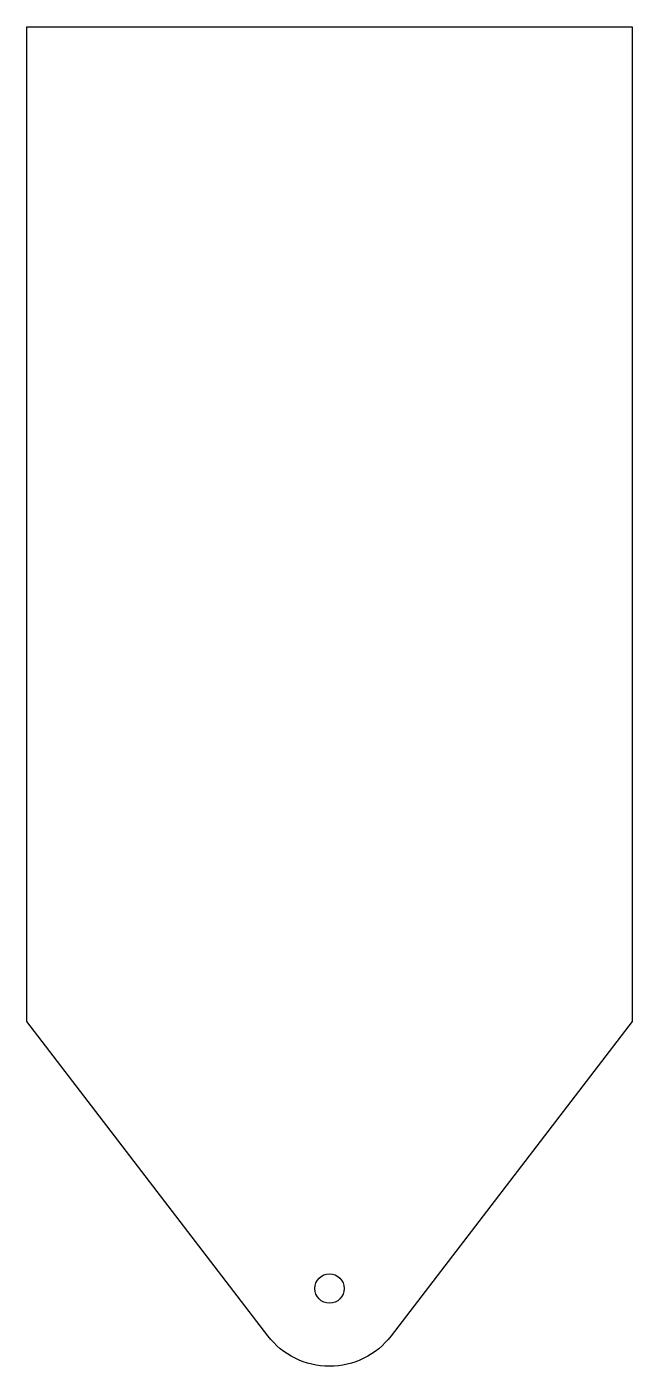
# Model space of a CAD drawing. Header units: millimetres. Extents: x -62 to 62, y -689 to -415.
import ezdxf

# ---------------------------------------------------------------- set-up
doc = ezdxf.new("R2010")
doc.units = ezdxf.units.MM
doc.layers.get('0').update_dxf_attribs({"linetype": 'CONTINUOUS'})

msp = doc.modelspace()

# ---------------------------------------------------------------- linework, layer by layer
msp.add_lwpolyline([(-61.92, -618.16), (-61.92, -414.89), (61.91, -414.89), (61.91, -618.16), (12.6, -682.42, -0.493083), (-12.6, -682.42)], format="xyb", close=True)
msp.add_circle((0, -672.75), 3)

doc.saveas('drawing.dxf')
